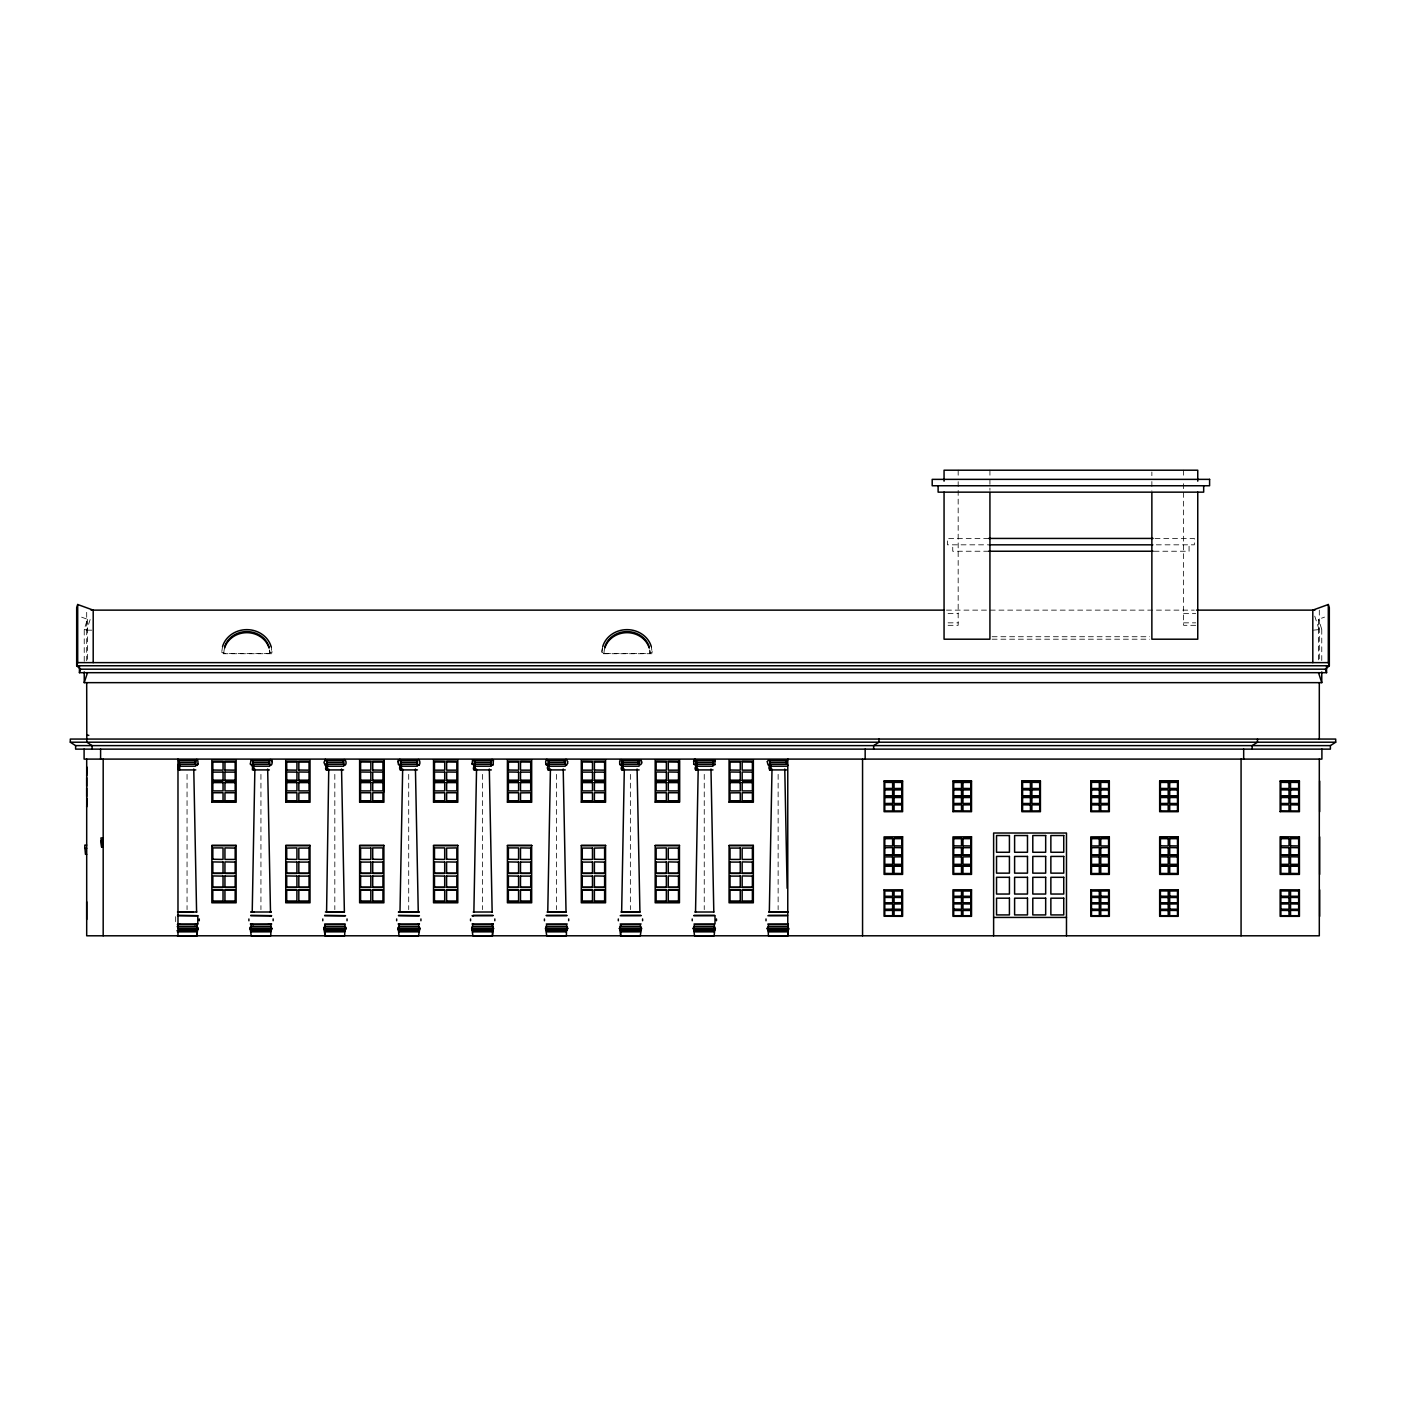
<?xml version="1.0" encoding="UTF-8"?>
<svg xmlns="http://www.w3.org/2000/svg" width="1406" height="1406" viewBox="0 0 1406 1406"><rect width="100%" height="100%" fill="white"/><g stroke="black" fill="none" stroke-linecap="round" stroke-linejoin="round"><path stroke-width="0.75" stroke-dasharray="5 3.75" d="M222.535 646.567L221.498 653.72L272.166 653.72L271.13 646.567A25.15 22.83 0 0 1 271.991 652.472L269.847 652.472A23.023 20.897 0 0 0 269.073 647.059M602.717 646.567L601.68 653.72L652.349 653.72L651.312 646.567A25.15 22.83 0 0 1 652.173 652.472L650.029 652.472A23.023 20.897 0 0 0 649.256 647.059M84.237 661.312L84.237 629.29L87.488 619.308L81.46 617.111M84.237 629.29L86.697 630.169L91.249 616.144M175.68 916.659L175.68 923.092M1318.512 659.871L1318.512 619.308L1324.54 617.111M1313.45 630.169L1321.763 629.29L1318.512 619.308M988.699 538.428L947.451 538.428L947.451 544.825L987.75 544.825M1155.029 538.428L1194.344 538.428L1194.344 544.825L1154.062 544.825M988.699 551.24L952.741 551.24L952.741 544.825M1154.062 551.24L1189.072 551.24L1189.072 544.825M946.449 610.134L1194.292 610.134M948.083 613.631L958.171 613.631M1183.624 613.631L1195.733 613.631M948.083 622.84L958.171 622.84M1183.624 622.84L1195.733 622.84M948.083 625.319L958.171 625.319L958.171 481.537M1195.733 625.319L1183.624 625.319L1183.624 481.485M86.697 630.169L92.55 630.169M992.126 636.725L1149.686 636.725M992.126 639.203L1149.686 639.203M221.673 652.472L223.818 652.472L223.818 653.544L269.847 653.544L269.847 652.472M602.243 648.5A25.15 22.83 0 0 0 601.856 652.472L604 652.472L604 653.544L650.029 653.544L650.029 652.472M1314.751 616.144L1319.303 630.169M1321.763 629.29L1321.763 661.312M1319.303 610.134L1319.303 662.63M1183.624 470.202L1183.624 475.685M1151.866 472.029L1151.866 475.685M1151.866 481.537L1151.866 490.307M989.929 470.202L989.929 475.685M989.929 479.358L989.929 490.307M958.171 470.202L958.171 475.685M778.133 774.372L778.133 909.629M704.248 774.372L704.248 909.629M630.363 774.372L630.363 909.629M556.477 774.372L556.477 909.629M482.592 774.372L482.592 909.629M408.707 774.372L408.707 909.629M334.821 774.372L334.821 909.629M260.936 774.372L260.936 909.629M187.051 774.372L187.051 909.629M87.488 619.308L87.488 659.871M86.697 612.331L86.697 660.785M604 653.544A23.023 20.897 0 0 1 604.791 648.148M649.677 649.923A23.023 20.897 0 0 1 650.029 653.544M223.818 653.544A23.023 20.897 0 0 1 224.591 648.148M269.495 649.923A23.023 20.897 0 0 1 269.847 653.544"/><path stroke-width="1.5" d="M102.902 841.192L102.902 847.15L101.636 847.15L100.951 837.923L102.919 837.923L102.919 841.192L100.951 841.192M252.219 912.16L254.873 769.047M328.758 769.047L326.579 912.16M399.989 912.16L402.661 769.047M473.875 912.16L476.546 769.047M550.431 769.047L547.76 912.16L566.038 912.143L563.208 769.029M624.317 769.047L621.645 912.16L639.923 912.143L637.094 769.029M695.531 912.16L698.202 769.047M771.999 769.047L769.328 912.16L787.132 912.143M199.265 920.737L199.265 918.944M248.897 918.979L248.897 920.772M273.151 920.737L273.151 918.944M322.782 918.979L322.782 920.772M347.036 920.737L347.036 918.944M396.668 918.979L396.668 920.772M420.921 920.737L420.921 918.944M470.553 918.979L470.553 920.772M494.807 920.737L494.807 918.944M544.438 918.979L544.438 920.772M568.692 920.737L568.692 918.944M618.324 918.979L618.324 920.772M642.595 920.737L642.577 918.944M692.227 918.979L692.227 920.772M716.48 920.737L716.48 918.944M766.006 918.979L766.006 920.772M195.153 764.003C199.002 769.943 198.861 754.917 195.153 760.874M250.391 764.02L250.989 759.75L253.203 760.892M269.636 765.145C272.992 767.043 272.992 757.834 269.636 759.732M398.003 761.648L398.425 764.671L399.989 765.479M419.041 765.145C420.939 763.739 419.498 757.289 417.072 760.224M474.859 760.892L472.592 759.75L472.065 764.02M493.26 764.636L493.26 760.224M567.567 763.247L567.567 761.613M619.677 761.648L619.677 763.265M638.535 760.874C636.672 767.94 644.423 764.671 640.697 759.715M641.505 763.247L641.294 760.874M693.72 764.02C693.738 750.452 700.768 770.119 693.65 764.02M714.916 764.636L714.916 760.224M177.402 935.798L196.945 935.763L197.578 929.559L197.262 930.631L177.015 930.667M196.91 935.763L197.051 930.631M270.866 930.631L270.76 931.844L271.463 929.559M344.839 930.631L344.646 935.781L325.12 935.798L323.837 928.435L325.19 924.691L344.698 924.656L345.999 928.399L345.542 929.559L324.294 929.577L324.136 928.435M419.164 929.559L418.918 930.631L398.689 930.667L397.722 928.435L398.759 926.677L418.847 926.642L419.884 928.399L418.531 935.781L399.005 935.798L398.373 929.577M418.724 930.631L418.601 931.844L399.005 931.862L398.882 930.667M492.61 930.631L492.416 935.781L493.119 929.559M545.792 928.435L545.95 929.577L567.286 929.559L567.655 928.399L566.372 924.656L546.776 924.691L545.493 928.435L546.793 935.798L566.372 935.763L566.495 930.631M620.028 929.577L620.679 935.798L640.257 935.763L641.54 928.399L640.503 926.642L620.503 926.677L619.378 928.435L620.345 930.667L640.661 930.631L640.82 929.559M768.256 930.667L768.397 935.798L787.905 935.763L788.028 930.631M197.93 928.399L197.771 929.559L197.174 926.642L177.174 926.677M419.427 929.559L419.586 928.399M641.083 929.559L641.241 928.399M345.771 928.399L345.032 930.631L324.786 930.667L324.558 929.577M567.444 928.399L566.706 930.631L546.459 930.667L546.213 929.577M342.765 761.63C344.101 755.848 348.178 763.528 344.751 765.462M397.951 761.648L398.425 760.242M400.323 765.163L401.132 761.648L399.937 759.433M416.879 760.874L416.879 764.003M493.576 760.874C490.413 755.145 489.112 768.572 493.313 764.636M546.934 759.433C544.421 760.523 545.897 767.676 548.498 764.671M564.421 761.63L565.634 759.416M564.65 760.874L565.634 765.462M567.62 763.247L566.425 765.462M619.607 761.648C620.96 755.848 625.055 763.686 621.593 765.479M693.562 761.648L693.984 760.242M271.147 930.631L270.989 926.642L251.059 926.677L250.022 928.435L250.409 929.577L271.727 929.559L270.813 924.656L251.305 924.691L249.952 928.435L272.114 928.399M492.821 930.631L492.662 926.642L472.715 926.677L471.678 928.435L472.065 929.577L493.383 929.559L492.487 924.656L492.487 926.642M714.476 930.631L714.318 926.642L694.388 926.677L693.351 928.435L693.72 929.577L715.056 929.559L714.143 924.656L694.546 924.691L693.263 928.435L715.443 928.399M345.349 929.559L344.646 931.844L325.19 931.862L324.997 930.667M567.005 929.559L566.425 930.631M693.492 928.435L694.564 935.798L714.143 935.763L714.775 929.559M179.054 762.456L178.544 764.284L195.786 764.249L195.821 760.611L178.474 760.628L179.054 762.456L195.293 762.439M252.939 762.456L252.43 764.284L269.671 764.249L269.706 760.611L252.359 760.628L252.939 762.456L269.179 762.439M326.825 762.456L326.315 764.284L343.556 764.249L343.591 760.611L326.245 760.628L326.825 762.456L343.064 762.439M400.71 762.456L400.2 764.284L417.441 764.249L417.477 760.611L400.13 760.628L400.71 762.456L416.949 762.439M474.613 762.456L474.086 764.284L491.327 764.249L491.362 760.611L474.015 760.628L474.613 762.456L490.835 762.439M548.498 762.456L547.971 764.284L565.212 764.249L565.247 760.611L547.901 760.628L548.498 762.456L564.72 762.439M621.856 760.628L621.856 764.284L639.115 764.249L639.132 760.611L621.803 760.628M713.018 764.249L713.018 760.611L695.689 760.628L695.742 764.284L713 764.249M770.031 762.456L769.504 764.284L786.78 764.249L786.78 760.611L769.504 760.628L770.031 762.456L786.253 762.439M93.2 662.63L93.2 610.134L77.699 604.51L76.68 607.638L76.68 665.759L80.581 669.186L1325.419 669.186L1329.32 665.759L1329.32 607.638L1328.301 604.51L1312.8 610.134L1312.8 662.63M77.699 604.51L77.699 662.63L76.68 665.759L1329.32 665.759L1328.301 662.63L1328.301 604.51M1326.561 666.18L1326.561 672.683L79.439 672.683L80.581 669.186M1321.763 671.98L1321.763 682.648L84.237 682.648L87.488 672.683M178 767.149L178.808 766.217L195.487 766.2M197.965 764.003L196.981 765.462M250.338 764.02L251.797 765.585L253.15 764.02M252.939 764.671L253.133 760.892M343.257 760.224L343.978 765.462M548.428 764.671L548.692 760.892L546.864 759.433M638.482 760.874L640.749 759.715M419.498 929.559L398.179 929.577L399.076 926.677M641.171 929.559L619.835 929.577L619.607 928.435L620.731 924.691L640.257 924.656L640.503 926.642M195.803 759.732L195.223 764.003M269.688 759.732L268.88 762.439L270.093 765.462M398.373 760.242L399.989 759.433M471.994 764.02L474.279 765.163L474.806 760.892M713.018 759.732L713.018 765.145M712.965 765.145L714.986 764.636M252.693 764.284L252.395 769.926L269.372 769.908M326.579 766.217C323.608 769.346 328.67 773.37 326.579 764.284M400.464 764.284L399.55 768.08L400.482 769.926M474.367 766.217C471.379 769.346 476.458 773.37 474.349 764.284M548.252 764.284L547.321 768.08L548.252 769.926M622.137 766.217C619.167 769.346 624.229 773.37 622.137 764.284M696.023 766.217C693.053 769.346 698.114 773.37 696.023 764.284M769.803 764.284L768.871 768.08L769.803 769.926M325.261 759.433L323.995 762.456L325.261 765.479M417.072 764.653L419.093 765.145M712.965 759.732L715.232 760.874M1330.392 745.619L1335.7 742.21L1335.7 739.064L70.3 739.064L70.3 742.21L75.608 745.619L1330.392 745.619L1330.392 749.134L75.608 749.134L75.608 745.619M253.572 766.217L253.572 769.926L253.572 764.284M401.343 766.217L401.343 769.926L401.343 764.284M475.228 766.217L475.228 769.926L475.228 764.284M622.999 766.217L622.999 769.926L622.999 764.284M770.664 766.217L770.664 769.926L770.664 764.284M177.912 765.585L179.476 763.265L178.65 759.75M325.208 759.433L327.246 761.648L325.63 765.585M621.663 765.479L620.028 764.671M788.01 765.462L785.972 762.439L788.01 759.416M196.858 924.673L196.928 926.642L196.858 924.673L177.349 924.691M253.467 924.691L250.373 924.023L271.674 923.988M197.174 926.642L198.141 928.399L178.14 928.417M325.12 924.691L325.12 926.677M399.005 924.691L418.601 924.656L418.847 926.642M251.112 930.667L251.235 931.862L270.831 931.844L270.796 935.763L251.235 935.798L250.163 928.435M196.858 931.844L177.42 931.862M325.12 931.862L325.173 935.798M620.731 924.691L620.661 926.677M492.487 935.763L472.891 935.798L471.836 928.435M492.416 931.844L472.961 931.862L472.768 930.667M566.302 931.844L546.846 931.862L546.67 930.667M620.679 931.862L640.257 931.844M620.679 935.798L620.626 930.667M622.383 762.456L638.605 762.439M696.269 762.456L712.508 762.439M252.395 766.217L269.671 766.2M326.28 766.217L343.556 766.2M400.165 766.217L417.441 766.2M474.05 766.217L491.327 766.2M547.936 766.217L565.212 766.2M621.839 766.217L639.115 766.2M695.724 766.217L713 766.2M769.504 766.217L786.78 766.2M178.509 769.926L195.786 769.908M326.28 769.926L343.556 769.908M400.165 769.926L417.441 769.908M474.05 769.926L491.344 769.908M547.953 769.926L565.23 769.908M621.839 769.926L639.115 769.908M695.724 769.926L713 769.908M769.504 769.926L786.78 769.908M177.49 912.019L193.272 912.002M196.77 912.002L178.474 912.16M253.871 912.019L250.725 912.019L271.305 912.002L270.022 912.002M492.328 912.002L473.189 912.019M327.018 912.16L344.382 912.143L341.553 769.029M177.49 915.341L197.789 915.71L197.789 923.988L177.929 924.006L179.634 924.006M250.743 915.728L271.674 915.71L250.778 915.341M324.663 915.341L345.56 915.71L324.61 915.728M398.548 915.341L419.445 915.71L398.496 915.728M177.929 915.728L197.789 915.71M270.233 915.71L271.305 915.71M546.284 915.341L566.864 915.306M492.961 915.71L472.029 915.728L473.435 915.728M546.284 915.728L566.864 915.71M694.054 915.341L714.582 915.306M787.606 915.306L768.66 915.341M620.169 915.728L641.118 915.71M693.685 915.728L715.004 915.71L715.004 923.988L694.037 924.023M767.834 915.728L787.36 915.71M268.528 923.988L271.305 923.988M324.628 924.023L345.208 923.988M419.463 923.988L398.144 924.023L399.55 924.006M473.47 924.006L472.029 924.023L493.348 923.988M491.889 923.988L492.979 923.988M418.039 923.988L419.111 923.988M546.284 924.023L567.233 923.988M620.169 924.023L641.118 923.988M767.852 924.023L788.432 923.988M492.487 924.656L472.961 924.691L471.608 928.435L493.77 928.399M788.151 926.642L768.133 926.677L767.096 928.435L788.959 928.399M397.793 928.435L419.884 928.399L418.76 926.642M619.466 928.435L641.54 928.399L640.433 926.642M178.65 929.577L197.842 929.559M788.801 929.559L767.483 929.577L767.325 928.435M271.217 930.631L250.901 930.667L250.602 929.577M492.891 930.631L472.574 930.667L472.258 929.577M714.547 930.631L694.23 930.667L694.002 929.577M788.309 930.631L767.992 930.667L767.746 929.577M714.143 931.844L694.634 931.862L694.441 930.667M768.379 931.862L787.905 931.844M988.699 538.428L1153.113 538.428M988.963 544.825L1152.832 544.825M988.699 551.24L1153.113 551.24M91.074 610.134L944.252 610.134M1196.488 610.134L1314.926 610.134M77.699 662.63L1328.301 662.63M86.697 735.32L88.824 735.32M70.3 742.21L1335.7 742.21M212.833 770.154L212.833 761.613L223.044 761.613L223.062 770.154L212.833 770.031M224.96 770.154L224.96 761.613L235.171 761.613L235.171 770.154L224.96 770.031M286.719 770.154L286.719 761.613L296.947 761.613L296.947 770.154L286.719 770.031M298.845 770.154L298.845 761.613L309.056 761.613L309.056 770.154L298.845 770.031M360.604 761.613L370.833 761.613L370.833 770.154L360.604 770.154L360.604 761.613L370.833 761.736M372.748 770.154L372.731 761.613L382.942 761.613L382.942 770.154L372.731 770.031M434.489 761.613L444.718 761.613L444.718 770.154L434.489 770.154L434.489 761.613L444.718 761.736M446.633 761.613L456.827 761.613L456.827 770.154L446.633 770.154L446.633 761.613L456.827 761.736M508.374 770.154L508.374 761.613L518.603 761.613L518.603 770.154L508.374 770.031M520.519 761.613L530.712 761.613L530.712 770.154L520.519 770.154L520.519 761.613L530.73 761.736M582.26 761.613L592.488 761.613L592.488 770.154L582.26 770.154L582.26 761.613L592.488 761.736M594.404 770.154L594.404 761.613L604.615 761.613L604.615 770.154L594.404 770.031M656.145 761.613L666.374 761.613L666.374 770.154L656.145 770.154L656.145 761.613L666.374 761.736M668.289 761.613L678.5 761.613L678.5 770.154L668.289 770.154L668.289 761.613L678.5 761.736M730.03 770.154L730.03 761.613L740.259 761.613L740.259 770.154L730.03 770.031M742.175 761.613L752.386 761.613L752.386 770.154L742.175 770.154L742.175 761.613L752.386 761.736M212.833 761.736L223.062 761.736M224.96 761.736L235.171 761.736M286.719 761.736L296.947 761.736M298.845 761.736L309.056 761.736M372.731 761.736L382.942 761.736M508.374 761.736L518.603 761.736M594.404 761.736L604.615 761.736M730.03 761.736L740.259 761.736M212.833 772.122L223.062 772.122M224.96 772.122L235.171 772.122M296.947 772.122L286.719 771.999L286.719 780.523L296.947 780.523L296.947 771.999M309.056 772.122L298.845 771.999L298.845 780.523L309.056 780.523L309.056 771.999M370.833 772.122L360.604 771.999L360.604 780.523L370.833 780.523L370.833 771.999M382.942 772.122L372.731 771.999L372.731 780.523L382.942 780.523L382.942 771.999M444.718 772.122L434.489 771.999L434.489 780.523L444.718 780.523L444.718 771.999M456.827 772.122L446.633 771.999L446.633 780.523L456.827 780.523L456.827 771.999M518.603 772.122L508.374 771.999L508.374 780.523L518.603 780.523L518.603 771.999M520.519 772.122L530.73 772.122M582.26 772.122L592.488 772.122M594.404 772.122L604.615 772.122M666.374 772.122L656.145 771.999L656.145 780.523L666.374 780.523L666.374 771.999M678.5 772.122L668.289 771.999L668.289 780.523L678.5 780.523L678.5 771.999M740.259 772.122L730.03 771.999L730.03 780.523L740.259 780.523L740.259 771.999M752.386 772.122L742.175 771.999L742.175 780.523L752.386 780.523L752.386 771.999M86.697 775.76L87.067 767.237M86.697 777.729L86.697 786.147M212.833 780.4L223.044 780.4M224.96 780.4L235.171 780.4M286.719 780.4L296.947 780.4M298.845 780.4L309.056 780.4M360.604 780.4L370.833 780.4M372.731 780.4L382.942 780.4M434.489 780.4L444.718 780.4M446.633 780.4L456.827 780.4M508.374 780.4L518.603 780.4M520.519 780.4L530.712 780.4M582.26 780.4L592.488 780.4M594.404 780.4L604.615 780.4M656.145 780.4L666.374 780.4M668.289 780.4L678.5 780.4M730.03 780.4L740.259 780.4M742.175 780.4L752.386 780.4M884.075 781.015L902.617 781.015L902.617 811.701L884.075 811.701L884.075 781.015L902.599 781.103M952.969 811.701L952.969 781.015L971.528 781.015L971.528 811.701L952.969 811.614M1021.863 781.015L1040.422 781.015L1040.422 811.701L1021.863 811.701L1021.863 781.015L1040.405 781.103M1090.775 781.015L1109.316 781.015L1109.334 811.701L1090.775 811.701L1090.775 781.015L1109.316 781.103M1159.669 781.015L1178.228 781.015L1178.228 811.701L1159.669 811.701L1159.669 781.015L1178.21 781.103M1280.145 811.701L1280.128 781.015L1299.408 781.015L1299.425 811.701L1280.128 811.614M952.969 781.103L971.511 781.103M1280.145 781.103L1299.408 781.103M892.617 782.439L884.796 782.351L884.796 788.502L892.617 788.415L892.617 782.351M901.879 782.439L894.075 782.351L894.075 788.502L901.879 788.415L901.879 782.351M953.707 782.439L961.511 782.439M962.969 782.439L970.773 782.439M1039.684 782.439L1031.881 782.351L1031.881 788.502L1039.684 788.502L1039.684 782.351M1108.578 782.439L1100.775 782.351L1100.775 788.502L1108.578 788.502L1108.578 782.351M1160.407 782.439L1168.21 782.439M1169.687 782.439L1177.49 782.351L1177.49 788.502L1169.687 788.415L1169.687 782.351M1289.021 782.439L1280.901 782.351L1280.901 788.502L1289.021 788.502L1289.021 782.351M1298.652 782.439L1290.55 782.351L1290.55 788.502L1298.652 788.502L1298.652 782.351M212.833 782.492L223.062 782.492M224.96 782.492L235.171 782.492M286.719 782.492L296.947 782.492M298.845 782.492L309.056 782.492M360.604 782.492L370.833 782.492M372.731 782.492L382.942 782.492M434.489 782.492L444.718 782.492M446.633 782.492L456.827 782.492M508.374 782.492L518.603 782.492M520.519 782.492L530.73 782.492M582.26 782.492L592.488 782.492M594.404 782.492L604.615 782.492M656.145 782.492L666.374 782.492M668.289 782.492L678.5 782.492M730.03 782.492L740.259 782.492M742.175 782.492L752.386 782.492M86.697 788.116L86.697 796.517M884.796 789.926L892.617 789.838L892.617 796.007L884.796 796.007L884.796 789.838M894.075 789.926L901.879 789.838L901.879 796.007L894.075 796.007L894.075 789.838M953.707 789.926L961.511 789.926M962.969 789.926L970.773 789.838L970.773 796.007L962.969 796.007L962.969 789.838M1030.422 789.926L1022.601 789.838L1022.601 796.007L1030.422 796.007L1030.422 789.838M1031.881 789.926L1039.684 789.838L1039.684 796.007L1031.881 796.007L1031.881 789.838M1091.495 789.926L1099.316 789.926M1100.775 789.926L1108.578 789.926M1160.407 789.926L1168.21 789.838L1168.21 796.007L1160.407 796.007L1160.407 789.838M1169.687 789.926L1177.49 789.926M1289.021 789.926L1280.901 789.838L1280.901 796.007L1289.021 796.007L1289.021 789.838M1290.55 789.926L1298.652 789.926M884.796 795.919L892.617 795.919M894.075 795.919L901.879 795.919M953.707 789.838L953.707 796.007L961.511 795.919L961.511 789.838M962.969 795.919L970.773 795.919M1022.601 795.919L1030.422 795.919M1031.881 795.919L1039.684 795.919M1091.495 789.838L1091.495 796.007L1099.316 795.919L1099.316 789.838M1100.775 789.838L1100.775 796.007L1108.578 795.919L1108.578 789.838M1160.407 795.919L1168.21 795.919M1169.687 789.838L1169.687 796.007L1177.49 795.919L1177.49 789.838M1280.901 795.919L1289.021 795.919M1290.55 789.838L1290.55 796.007L1298.652 795.919L1298.652 789.838M953.707 796.007L961.511 796.007M1091.495 796.007L1099.316 796.007M1100.775 796.007L1108.578 796.007M1169.687 796.007L1177.49 796.007M1290.55 796.007L1298.652 796.007M884.796 797.43L892.617 797.43M894.075 797.43L901.879 797.43M953.707 797.43L961.511 797.43M962.969 797.43L970.773 797.43M1022.601 797.43L1030.422 797.43M1031.881 797.43L1039.684 797.43M1091.495 797.43L1099.316 797.43M1100.775 797.43L1108.578 797.43M1160.407 797.43L1168.21 797.43M1169.687 797.43L1177.49 797.43M1280.901 797.43L1289.021 797.43M1290.55 797.43L1298.652 797.43M212.833 801.156L223.044 801.156L223.044 792.756L212.833 792.756L212.833 801.279L223.062 801.279M224.96 801.156L235.189 801.156L235.189 792.756L224.96 792.756L224.96 801.279L235.189 801.279M286.719 801.156L296.947 801.156L296.947 792.756L286.719 792.756L286.719 801.279L296.947 801.279M298.845 801.156L309.074 801.156L309.074 792.756L298.845 792.879L298.845 801.279L309.074 801.279M360.604 801.156L370.833 801.156L370.833 792.756L360.604 792.756L360.604 801.279L370.833 801.279M372.731 801.156L382.959 801.156L382.959 792.756L372.731 792.756L372.748 801.279L382.959 801.279M434.489 801.156L444.718 801.156L444.718 792.756L434.489 792.879L434.489 801.279L444.718 801.279M446.633 801.156L456.845 801.156L456.845 792.756L446.633 792.756L446.633 801.279L456.862 801.279M508.374 801.156L518.603 801.156L518.603 792.756L508.374 792.756L508.374 801.279L518.603 801.279M520.519 801.156L530.747 801.156L530.747 792.756L520.519 792.879L520.519 801.279L530.747 801.279M582.26 801.156L592.488 801.156L592.488 792.756L582.26 792.756L582.26 801.279L592.488 801.279M594.404 801.156L604.633 801.156L604.633 792.756L594.404 792.756L594.404 801.279L604.633 801.279M656.145 801.156L666.374 801.156L666.374 792.756L656.145 792.756L656.145 801.279L666.374 801.279M668.289 801.156L678.518 801.156L678.518 792.756L668.289 792.756L668.289 801.279L678.518 801.279M730.03 801.156L740.259 801.156L740.259 792.756L730.03 792.879L730.03 801.279L740.259 801.279M742.175 801.156L752.403 801.156L752.403 792.756L742.175 792.756L742.175 801.279L752.403 801.279M211.849 802.141L236.155 802.264L236.138 759.767L211.849 759.767L211.867 802.264M285.734 802.141L310.041 802.264L310.023 759.767L285.734 759.767L285.752 802.264M359.62 802.141L383.926 802.264L383.908 759.767L359.62 759.767L359.637 802.264M433.523 802.141L457.811 802.264L457.794 759.767L433.523 759.767L433.54 802.264M507.408 802.141L531.696 802.264L531.679 759.767L507.408 759.767L507.425 802.264M581.293 802.141L605.582 802.264L605.564 759.767L581.293 759.767L581.311 802.264M655.178 802.141L679.467 802.264L679.45 760.611M729.064 802.141L753.352 802.264L753.352 759.767L729.064 759.767L729.081 802.264M86.697 806.903L87.067 798.362M953.707 810.91L961.511 810.998L961.511 804.83L953.707 804.917L953.707 810.998M1039.702 810.91L1031.881 810.998L1031.881 804.83L1039.702 804.917L1039.702 810.998M1100.775 810.91L1108.596 810.998L1108.596 804.83L1100.775 804.917L1100.775 810.998M1160.407 810.91L1168.21 810.998L1168.21 804.83L1160.407 804.83L1160.407 810.998M1177.49 810.91L1169.687 810.998L1169.687 804.83L1177.49 804.917L1177.49 810.998M1280.901 810.91L1289.021 810.998L1289.021 804.83L1280.901 804.83L1280.901 810.998M884.796 838.521L892.617 838.521M894.075 838.521L901.879 838.521M953.707 838.521L961.511 838.521M962.969 838.521L970.773 838.521M1091.495 838.521L1099.316 838.521M1100.775 838.521L1108.578 838.521M1160.407 838.521L1168.21 838.521M1169.687 838.521L1177.49 838.521M1280.901 838.521L1289.021 838.521M1290.55 838.521L1298.652 838.521M86.697 845.094L84.817 845.094L84.817 848.363L86.697 848.363M211.867 845.586L236.138 845.586M285.752 845.586L310.023 845.586M359.637 845.586L383.908 845.586M433.54 845.586L457.794 845.586M507.425 845.586L531.679 845.586M581.311 845.586L605.564 845.586M655.196 845.586L679.45 845.586M729.081 845.586L753.335 845.586M884.796 845.85L892.617 845.955L892.617 838.398L884.796 838.398L884.796 845.955M894.075 845.85L901.879 845.955L901.879 838.398L894.075 838.398L894.075 845.955M953.707 845.85L961.511 845.955L961.511 838.398L953.707 838.398L953.707 845.955M962.969 845.85L970.773 845.955L970.773 838.398L962.969 838.398L962.969 845.955M1160.407 845.85L1168.21 845.955L1168.21 838.398L1160.407 838.398L1160.407 845.955M1169.687 845.85L1177.49 845.955L1177.49 838.398L1169.687 838.398L1169.687 845.955M1280.901 845.85L1289.021 845.955L1289.021 838.398L1280.901 838.398L1280.901 845.955M1290.55 845.85L1298.652 845.955L1298.652 838.398L1290.55 838.398L1290.55 845.955M884.796 847.695L892.617 847.59L892.617 855.147L884.796 855.147L884.796 847.59M901.879 847.695L894.075 847.59L894.075 855.147L901.879 855.147L901.879 847.59M953.707 847.695L961.511 847.695M962.969 847.695L970.773 847.695M1091.495 847.695L1099.316 847.59L1099.316 855.147L1091.495 855.147L1091.495 847.59M1100.775 847.695L1108.578 847.59L1108.578 855.147L1100.775 855.147L1100.775 847.59M1160.407 847.695L1168.21 847.695M1177.49 847.695L1169.687 847.59L1169.687 855.147L1177.49 855.147L1177.49 847.59M1289.021 847.695L1280.901 847.59L1280.901 855.147L1289.021 855.147L1289.021 847.59M1298.652 847.695L1290.55 847.59L1290.55 855.147L1298.652 855.147L1298.652 847.59M86.697 854.321L85.467 854.321L84.958 848.363M884.796 855.024L892.617 855.024M894.075 855.024L901.879 855.024M953.707 855.024L961.511 855.024M962.969 855.024L970.773 855.024M1091.495 855.024L1099.316 855.024M1100.775 855.024L1108.578 855.024M1160.407 855.024L1168.21 855.024M1169.687 855.024L1177.49 855.024M1280.901 855.024L1289.021 855.024M1290.55 855.024L1298.652 855.024M212.833 859.259L223.027 859.435L223.027 847.906L212.833 847.906L212.833 859.435M286.719 859.259L296.93 859.435L296.912 847.906L286.719 848.082L286.719 859.435M372.713 859.259L382.942 859.435L382.942 847.906L372.713 847.906L372.713 859.435M434.489 859.259L444.7 859.435L444.7 847.906L434.489 847.906L434.489 859.435M446.598 859.259L456.827 859.435L456.827 847.906L446.598 848.082L446.616 859.435M508.374 859.259L518.586 859.435L518.586 847.906L508.374 847.906L508.374 859.435M594.386 859.259L604.615 859.435L604.615 847.906L594.386 848.082L594.386 859.435M656.145 859.259L666.356 859.435L666.356 847.906L656.145 848.082L656.145 859.435M223.027 862.089L212.833 861.913L212.833 873.442L223.027 873.442L223.027 861.913M235.171 862.089L224.942 861.913L224.942 873.442L235.171 873.442L235.171 861.913M296.93 862.089L286.719 861.913L286.719 873.442L296.93 873.442L296.912 861.913M298.828 862.089L309.056 862.089M360.604 862.089L370.815 862.089M372.713 862.089L382.942 862.089M444.7 862.089L434.489 861.913L434.489 873.442L444.7 873.442L444.7 861.913M456.827 862.089L446.598 861.913L446.598 873.442L456.827 873.442L456.827 861.913M518.586 862.089L508.374 861.913L508.374 873.442L518.586 873.442L518.586 861.913M520.501 862.089L530.73 862.089M582.26 862.089L592.471 862.089M604.615 862.089L594.386 861.913L594.386 873.442L604.615 873.442L604.615 861.913M656.145 862.089L666.356 862.089M678.5 862.089L668.272 861.913L668.272 873.442L678.5 873.442L678.5 861.913M730.03 862.089L740.241 862.089M752.386 862.089L742.157 861.913L742.157 873.442L752.386 873.442L752.386 861.913M884.796 865.955L892.617 865.955L892.617 873.513L884.796 873.407L884.796 865.955L892.617 866.061M894.075 865.955L901.896 865.955L901.896 873.513L894.075 873.407L894.075 865.955L901.896 866.061M953.707 865.955L961.511 865.955L961.511 873.513L953.707 873.513L953.707 865.955L961.511 866.061M962.969 865.955L970.79 865.955L970.79 873.513L962.969 873.513L962.969 865.955L970.79 866.061M1091.495 865.955L1099.316 865.955L1099.316 873.513L1091.495 873.513L1091.495 865.955L1099.316 866.061M1100.775 865.955L1108.596 865.955L1108.596 873.513L1100.775 873.407L1100.775 865.955L1108.596 866.061M1160.407 865.955L1168.21 865.955L1168.21 873.513L1160.407 873.407L1160.407 865.955L1168.21 866.061M1169.687 865.955L1177.49 865.955L1177.49 873.513L1169.687 873.407L1169.687 865.955L1177.49 866.061M1280.901 865.955L1289.021 865.955L1289.021 873.513L1280.901 873.407L1280.901 865.955L1289.021 866.061M1290.55 865.955L1298.669 865.955L1298.669 873.513L1290.55 873.407L1290.55 865.955L1298.669 866.061M212.833 873.267L223.027 873.267M224.942 873.267L235.171 873.267M286.719 873.267L296.912 873.267M298.828 873.267L309.056 873.267M360.604 873.267L370.815 873.267M372.713 873.267L382.942 873.267M434.489 873.267L444.7 873.267M446.598 873.267L456.827 873.267M508.374 873.267L518.586 873.267M520.501 873.267L530.712 873.267M582.26 873.267L592.471 873.267M594.386 873.267L604.615 873.267M656.145 873.267L666.356 873.267M668.272 873.267L678.5 873.267M730.03 873.267L740.241 873.267M742.157 873.267L752.386 873.267M223.027 876.096L212.833 875.938L212.833 887.45L223.027 887.45L223.027 875.938M224.942 876.096L235.171 876.096M296.93 876.096L286.719 875.938L286.719 887.45L296.93 887.45L296.912 875.938M298.828 876.096L309.056 876.096M360.604 876.096L370.815 876.096M372.713 876.096L382.942 876.096M444.7 876.096L434.489 875.938L434.489 887.45L444.7 887.45L444.7 875.938M446.598 876.096L456.827 876.096M518.586 876.096L508.374 875.938L508.374 887.45L518.586 887.45L518.586 875.938M520.501 876.096L530.73 876.096M582.26 876.096L592.471 876.096M604.615 876.096L594.386 875.938L594.386 887.45L604.615 887.45L604.615 875.938M656.145 876.096L666.356 876.096M678.5 876.096L668.272 875.938L668.272 887.45L678.5 887.45L678.5 875.938M730.03 876.096L740.241 876.096M752.386 876.096L742.157 875.938L742.157 887.45L752.386 887.45L752.386 875.938M212.833 887.274L223.027 887.274M224.942 887.274L235.171 887.274M286.719 887.274L296.912 887.274M298.828 887.274L309.056 887.274M360.604 887.274L370.815 887.274M372.713 887.274L382.942 887.274M434.489 887.274L444.7 887.274M446.598 887.274L456.827 887.274M508.374 887.274L518.586 887.274M520.501 887.274L530.712 887.274M582.26 887.274L592.471 887.274M594.386 887.274L604.615 887.274M656.145 887.274L666.356 887.274M668.272 887.274L678.5 887.274M730.03 887.274L740.241 887.274M742.157 887.274L752.386 887.274M884.075 889.875L902.617 889.787L902.617 916.325L884.075 916.255L884.075 889.787M1090.775 889.875L1109.316 889.787L1109.334 916.325L1090.775 916.325L1090.775 889.787M1299.408 889.875L1280.128 889.787L1280.145 916.325L1299.425 916.325L1299.408 889.787M212.798 890.103L223.027 890.103M224.942 890.103L235.171 890.103M286.701 890.103L296.93 890.103M298.828 890.103L309.056 890.103M360.586 890.103L370.815 890.103M372.713 890.103L382.942 890.103M434.472 890.103L444.7 890.103M446.598 890.103L456.827 890.103M508.357 890.103L518.586 890.103M520.501 890.103L530.73 890.103M582.242 890.103L592.471 890.103M594.386 890.103L604.615 890.103M656.127 890.103L666.356 890.103M668.272 890.103L678.5 890.103M730.013 890.103L740.241 890.103M742.157 890.103L752.386 890.103M901.879 896.202L894.075 896.272L894.075 890.947L901.879 890.947L901.879 896.272M961.511 896.202L953.707 896.272L953.707 890.947L961.511 890.947L961.511 896.272M1100.775 896.202L1108.578 896.272L1108.578 890.947L1100.775 891.017L1100.775 896.272M1160.407 896.202L1168.21 896.272L1168.21 890.947L1160.407 890.947L1160.407 896.272M1169.687 896.202L1177.49 896.272L1177.49 890.947L1169.687 891.017L1169.687 896.272M1280.901 896.202L1289.021 896.272L1289.021 890.947L1280.901 890.947L1280.901 896.272M212.798 901.299L223.027 901.299L223.027 889.945L212.798 889.945L212.798 901.457L223.027 901.457M224.942 901.299L235.171 901.299L235.171 889.945L224.942 889.945L224.942 901.457L235.171 901.457M286.701 901.299L296.912 901.299L296.912 889.945L286.701 889.945L286.701 901.457L296.93 901.457M298.828 901.299L309.056 901.299L309.056 889.945L298.828 889.945L298.828 901.457L309.056 901.457M360.586 901.299L370.815 901.299L370.815 889.945L360.586 889.945L360.586 901.457L370.815 901.457M372.713 901.299L382.942 901.299L382.942 889.945L372.713 889.945L372.713 901.457L382.942 901.457M434.472 901.299L444.7 901.299L444.7 889.945L434.472 889.945L434.472 901.457L444.7 901.457M446.598 901.299L456.827 901.299L456.827 889.945L446.598 889.945L446.598 901.457L456.827 901.457M508.357 901.299L518.586 901.299L518.586 889.945L508.357 889.945L508.357 901.457L518.586 901.457M520.501 901.299L530.712 901.299L530.712 889.945L520.501 889.945L520.501 901.457L530.73 901.457M582.242 901.299L592.471 901.299L592.471 889.945L582.242 889.945L582.242 901.457L592.471 901.457M594.386 901.299L604.615 901.299L604.615 889.945L594.386 889.945L594.386 901.457L604.615 901.457M656.127 901.299L666.356 901.299L666.356 889.945L656.127 889.945L656.127 901.457L666.356 901.457M668.272 901.299L678.5 901.299L678.5 889.945L668.272 889.945L668.272 901.457L678.5 901.457M730.013 901.299L740.241 901.299L740.241 889.945L730.013 889.945L730.013 901.457L740.241 901.457M742.157 901.299L752.386 901.299L752.386 889.945L742.157 889.945L742.157 901.457L752.386 901.457M86.697 901.791L86.697 919.506M892.617 909.155L884.796 909.243L884.796 903.9L892.617 903.9L892.617 909.243M953.707 909.155L961.511 909.243L961.511 903.9L953.707 903.9L953.707 909.243M970.773 909.155L962.969 909.243L962.969 903.9L970.773 903.988L970.773 909.243M1091.495 909.155L1099.316 909.243L1099.316 903.9L1091.495 903.9L1091.495 909.243M1169.687 909.155L1177.49 909.243L1177.49 903.9L1169.687 903.988L1169.687 909.243M1280.901 909.155L1289.021 909.243L1289.021 903.9L1280.901 903.988L1280.901 909.243M325.419 912.019L344.382 912.002M547.075 912.019L566.056 912.002M620.977 912.019L639.941 912.002M694.863 912.019L713.826 912.002M768.66 912.019L788.362 912.002M473.189 915.341L492.979 915.306M620.977 915.341L640.749 915.306M993.62 917.433L1066.486 917.433M197.789 923.988L194.643 924.673M178.808 769.926L178 768.994M696.901 769.926L696.884 764.284M549.113 769.926L549.113 764.284M327.457 769.926L327.457 764.284M179.687 769.926L179.687 764.284M566.407 759.416L567.62 761.613M546.547 765.163L545.95 764.02M491.362 765.145L490.764 764.003M417.477 765.145L416.826 764.003M326.438 759.75L327.194 761.648M271.253 759.715L272.008 761.613M620.099 764.671L619.607 763.265M1325.419 669.186L1326.561 672.683M1318.512 672.683L1321.763 682.648M101.179 841.192L101.671 847.15M784.776 769.029L787.132 888.293M710.979 769.029L713.809 912.143M489.323 769.029L492.153 912.143M415.438 769.029L418.267 912.143M267.667 769.029L270.497 912.143M193.764 769.029L196.594 912.143M787.905 926.642L787.905 924.656L768.379 924.691L768.379 926.677M399.076 924.691L399.005 926.677M178.808 764.284L178.808 766.217M1321.904 749.134L1321.904 759.099L84.096 759.099L84.096 749.134M1319.689 781.103L1319.689 811.701M1319.689 836.886L1319.689 874.391M1319.689 889.875L1319.689 916.325M1319.303 682.648L1319.303 739.064M1319.303 759.099L1319.303 935.798L86.697 935.798L86.697 759.099M1257.474 739.064L1257.474 742.21L1252.166 745.619L1252.166 749.134M1243.677 749.134L1243.677 759.099M1241.076 759.099L1241.076 935.798M1203.677 485.755L1203.677 492.153L938.118 492.153L938.118 485.755M1197.754 481.168L1197.754 470.202L944.059 470.202L944.059 481.168M1197.754 492.118L1197.754 639.203L1151.866 639.203L1151.866 492.487M1168.21 782.351L1168.21 788.502L1160.407 788.415L1160.407 782.351M1168.21 847.59L1168.21 855.147L1160.407 855.147L1160.407 847.59M1066.486 935.798L1066.486 833.02L993.62 833.02L993.62 935.798M989.929 492.487L989.929 639.203L944.059 639.203L944.059 492.118M970.773 782.351L970.773 788.502L962.969 788.415L962.969 782.351M970.773 847.59L970.773 855.147L962.969 855.147L962.969 847.59M961.511 782.351L961.511 788.502L953.707 788.502L953.707 782.351M961.511 847.59L961.511 855.147L953.707 855.147L953.707 847.59M878.961 739.064L878.961 742.21L873.653 745.619L873.653 749.134M865.165 749.134L865.165 759.099M862.563 759.099L862.563 935.798M787.764 759.099L787.764 935.798M740.241 861.913L740.241 873.442L730.03 873.442L730.03 861.913M740.241 875.938L740.241 887.45L730.03 887.45L730.03 875.938M679.467 802.141L679.467 759.767L655.178 759.767L655.196 802.264M666.356 861.913L666.356 873.442L656.145 873.442L656.145 861.913M666.356 875.938L666.356 887.45L656.145 887.45L656.145 875.938M604.615 771.999L604.615 780.523L594.404 780.523L594.404 771.999M592.488 771.999L592.488 780.523L582.26 780.523L582.26 771.999M592.471 861.913L592.471 873.442L582.26 873.442L582.26 861.913M592.471 875.938L592.471 887.45L582.26 887.45L582.26 875.938M530.712 771.999L530.73 780.523L520.519 780.523L520.519 771.999M530.712 861.913L530.712 873.442L520.501 873.442L520.501 861.913M530.712 875.938L530.73 887.45L520.501 887.45L520.501 875.938M456.827 875.938L456.827 887.45L446.598 887.45L446.598 875.938M383.908 759.89L383.908 791.894M382.942 861.913L382.942 873.442L372.713 873.442L372.713 861.913M382.942 875.938L382.942 887.45L372.713 887.45L372.713 875.938M370.815 861.913L370.815 873.442L360.604 873.442L360.604 861.913M370.815 875.938L370.815 887.45L360.604 887.45L360.604 875.938M309.056 861.913L309.056 873.442L298.828 873.442L298.828 861.913M309.056 875.938L309.056 887.45L298.828 887.45L298.828 875.938M235.171 771.999L235.171 780.523L224.96 780.523L224.96 771.999M235.171 875.938L235.171 887.45L224.942 887.45L224.942 875.938M223.044 771.999L223.062 780.523L212.833 780.523L212.833 771.999M177.982 759.099L177.982 935.798M103.183 759.099L103.183 935.798M101.777 840.261L101.777 845.428M100.599 749.134L100.599 759.099M92.093 749.134L92.093 745.619L86.803 742.21L86.697 682.648M84.237 671.98L84.237 682.648M79.439 666.18L79.439 672.683M602.717 646.567A25.15 22.83 0 0 1 627.023 629.642A25.15 22.83 0 0 1 651.312 646.567M604.791 647.059A23.023 20.897 0 0 1 627.023 631.575A23.023 20.897 0 0 1 649.256 647.059M604.791 648.148A23.023 20.897 0 0 1 627.023 632.665A23.023 20.897 0 0 1 649.256 648.148M222.535 646.567A25.15 22.83 0 0 1 246.823 629.642A25.15 22.83 0 0 1 271.13 646.567M224.591 647.059A23.023 20.897 0 0 1 246.823 631.575A23.023 20.897 0 0 1 269.073 647.059M224.591 648.148A23.023 20.897 0 0 1 246.823 632.665A23.023 20.897 0 0 1 269.073 648.148M103.042 840.261L102.093 845.428L102.093 840.261L103.042 840.261M767.307 761.648C768.959 772.949 772.351 753.985 767.307 761.648M324.944 926.677L323.907 928.435L345.999 928.399L344.874 926.642L324.944 926.677M546.618 926.677L545.581 928.435L567.655 928.399L566.548 926.642L546.618 926.677M419.093 912.002L398.496 912.019L419.093 912.002M1209.599 479.358L932.196 479.358L932.196 485.755L1209.599 485.755L1209.599 479.358M223.044 782.369L212.833 782.369L212.833 790.91L223.062 790.91L223.044 782.369M235.171 782.369L224.96 782.369L224.96 790.91L235.171 790.91L235.171 782.369M296.947 782.369L286.719 782.369L286.719 790.91L296.947 790.91L296.947 782.369M309.056 782.369L298.845 782.369L298.845 790.91L309.056 790.91L309.056 782.369M370.833 782.369L360.604 782.369L360.604 790.91L370.833 790.91L370.833 782.369M382.942 782.369L372.731 782.369L372.731 790.91L382.942 790.91L382.942 782.369M444.718 782.369L434.489 782.369L434.489 790.91L444.718 790.91L444.718 782.369M456.827 782.369L446.633 782.369L446.633 790.91L456.827 790.91L456.827 782.369M518.603 782.369L508.374 782.369L508.374 790.91L518.603 790.91L518.603 782.369M530.712 782.369L520.519 782.369L520.519 790.91L530.73 790.91L530.712 782.369M592.488 782.369L582.26 782.369L582.26 790.91L592.488 790.91L592.488 782.369M604.615 782.369L594.404 782.369L594.404 790.91L604.615 790.91L604.615 782.369M666.374 782.369L656.145 782.369L656.145 790.91L666.374 790.91L666.374 782.369M678.5 782.369L668.289 782.369L668.289 790.91L678.5 790.91L678.5 782.369M740.259 782.369L730.03 782.369L730.03 790.91L740.259 790.91L740.259 782.369M752.386 782.369L742.175 782.369L742.175 790.91L752.386 790.91L752.386 782.369M1030.422 782.351L1022.601 782.351L1022.601 788.502L1030.422 788.502L1030.422 782.351M1099.316 782.351L1091.495 782.351L1091.495 788.502L1099.316 788.502L1099.316 782.351M892.617 797.343L884.796 797.343L884.796 803.494L892.617 803.406L892.617 797.343M901.879 797.343L894.075 797.343L894.075 803.494L901.879 803.494L901.879 797.343M961.511 797.343L953.707 797.343L953.707 803.494L961.511 803.406L961.511 797.343M970.773 797.343L962.969 797.343L962.969 803.494L970.773 803.406L970.773 797.343M1030.422 797.343L1022.601 797.343L1022.601 803.494L1030.422 803.494L1030.422 797.343M1039.684 797.343L1031.881 797.343L1031.881 803.494L1039.684 803.494L1039.684 797.343M1099.316 797.343L1091.495 797.343L1091.495 803.494L1099.316 803.494L1099.316 797.343M1108.578 797.343L1100.775 797.343L1100.775 803.494L1108.578 803.406L1108.578 797.343M1168.21 797.343L1160.407 797.343L1160.407 803.494L1168.21 803.406L1168.21 797.343M1177.49 797.343L1169.687 797.343L1169.687 803.494L1177.49 803.494L1177.49 797.343M1289.021 797.343L1280.901 797.343L1280.901 803.494L1289.021 803.494L1289.021 797.343M1298.652 797.343L1290.55 797.343L1290.55 803.494L1298.652 803.494L1298.652 797.343M892.617 804.83L884.796 804.917L884.796 810.998L892.617 810.998L892.617 804.83M901.896 804.917L894.075 804.917L894.075 810.998L901.896 810.998L901.896 804.83M970.79 804.83L962.969 804.917L962.969 810.998L970.79 810.998L970.79 804.83M1030.422 804.917L1022.601 804.83L1022.601 810.998L1030.422 810.998L1030.422 804.83M1099.316 804.917L1091.495 804.917L1091.495 810.998L1099.316 810.998L1099.316 804.83M1298.669 804.917L1290.55 804.83L1290.55 810.998L1298.669 810.998L1298.669 804.83M1009.42 835.533L996.538 835.533L996.538 852.264L1009.42 852.264L1009.42 835.533M1027.487 835.533L1014.605 835.533L1014.605 852.264L1027.487 852.264L1027.487 835.533M1045.677 835.533L1032.795 835.533L1032.795 852.264L1045.677 852.264L1045.677 835.533M1063.744 835.533L1050.862 835.533L1050.862 852.264L1063.744 852.264L1063.744 835.533M902.617 836.763L884.075 836.886L884.075 874.391L902.617 874.391L902.617 836.763M971.528 836.763L952.969 836.886L952.969 874.391L971.528 874.391L971.528 836.763M1109.316 836.763L1090.775 836.886L1090.775 874.391L1109.334 874.391L1109.316 836.763M1178.228 836.763L1159.669 836.763L1159.669 874.391L1178.228 874.391L1178.228 836.763M1299.408 836.886L1280.128 836.763L1280.145 874.391L1299.425 874.391L1299.408 836.763M1099.316 838.398L1091.495 838.398L1091.495 845.955L1099.316 845.955L1099.316 838.398M1108.578 838.398L1100.775 838.398L1100.775 845.955L1108.578 845.955L1108.578 838.398M236.12 845.41L211.849 845.41L211.849 902.793L236.138 902.793L236.12 845.41M310.005 845.41L285.734 845.41L285.734 902.793L310.023 902.793L310.005 845.41M383.891 845.41L359.62 845.41L359.62 902.793L383.908 902.793L383.891 845.41M457.776 845.41L433.523 845.41L433.523 902.793L457.794 902.793L457.776 845.41M531.661 845.41L507.408 845.41L507.408 902.793L531.679 902.793L531.661 845.41M605.547 845.41L581.293 845.41L581.293 902.793L605.564 902.793L605.547 845.41M679.45 845.41L655.178 845.41L655.178 902.793L679.45 902.793L679.45 845.41M753.335 845.41L729.064 845.41L729.064 902.793L753.335 902.793L753.335 845.41M235.171 848.082L224.942 847.906L224.942 859.435L235.171 859.435L235.171 847.906M309.056 848.082L298.828 848.082L298.828 859.435L309.056 859.435L309.056 847.906M370.815 848.082L360.604 848.082L360.604 859.435L370.815 859.435L370.815 847.906M530.73 848.082L520.501 847.906L520.501 859.435L530.73 859.435L530.712 847.906M592.471 848.082L582.26 848.082L582.26 859.435L592.471 859.435L592.471 847.906M678.5 848.082L668.272 848.082L668.272 859.435L678.5 859.435L678.5 847.906M740.241 848.082L730.03 848.082L730.03 859.435L740.241 859.435L740.241 847.906M752.386 848.082L742.157 848.082L742.157 859.435L752.386 859.435L752.386 847.906M1009.42 856.43L996.538 856.43L996.538 873.144L1009.42 873.144L1009.42 856.43M1027.487 856.43L1014.605 856.43L1014.605 873.144L1027.487 873.144L1027.487 856.43M1045.677 856.43L1032.795 856.43L1032.795 873.144L1045.677 873.144L1045.677 856.43M1063.744 856.43L1050.862 856.43L1050.862 873.144L1063.744 873.144L1063.744 856.43M892.617 856.887L884.796 856.887L884.796 864.321L892.617 864.321L892.617 856.781M901.879 856.781L894.075 856.887L894.075 864.321L901.879 864.321L901.879 856.781M961.511 856.887L953.707 856.887L953.707 864.321L961.511 864.321L961.511 856.781M970.773 856.781L962.969 856.887L962.969 864.321L970.773 864.321L970.773 856.781M1099.316 856.887L1091.495 856.887L1091.495 864.321L1099.316 864.321L1099.316 856.781M1108.578 856.887L1100.775 856.781L1100.775 864.321L1108.578 864.321L1108.578 856.781M1168.21 856.887L1160.407 856.781L1160.407 864.321L1168.21 864.321L1168.21 856.781M1177.49 856.887L1169.687 856.781L1169.687 864.321L1177.49 864.321L1177.49 856.781M1289.021 856.887L1280.901 856.887L1280.901 864.321L1289.021 864.321L1289.021 856.781M1298.652 856.887L1290.55 856.781L1290.55 864.321L1298.652 864.321L1298.652 856.781M1009.42 877.309L996.538 877.309L996.538 894.04L1009.42 894.04L1009.42 877.309M1027.487 877.309L1014.605 877.309L1014.605 894.04L1027.487 894.04L1027.487 877.309M1045.677 877.309L1032.795 877.309L1032.795 894.04L1045.677 894.04L1045.677 877.309M1063.744 877.309L1050.862 877.309L1050.862 894.04L1063.744 894.04L1063.744 877.309M971.528 889.787L952.969 889.787L952.969 916.325L971.528 916.325L971.528 889.787M1178.228 889.787L1159.669 889.787L1159.669 916.325L1178.228 916.325L1178.228 889.787M892.617 891.017L884.796 890.947L884.796 896.272L892.617 896.272L892.617 890.947M970.773 891.017L962.969 891.017L962.969 896.272L970.773 896.272L970.773 890.947M1099.316 891.017L1091.495 891.017L1091.495 896.272L1099.316 896.272L1099.316 890.947M1298.652 891.017L1290.55 890.947L1290.55 896.272L1298.652 896.272L1298.652 890.947M892.617 897.503L884.796 897.432L884.796 902.757L892.617 902.757L892.617 897.432M901.879 897.503L894.075 897.432L894.075 902.757L901.879 902.67L901.879 897.432M961.511 897.432L953.707 897.503L953.707 902.757L961.511 902.757L961.511 897.432M970.773 897.432L962.969 897.503L962.969 902.757L970.773 902.757L970.773 897.432M1099.316 897.503L1091.495 897.432L1091.495 902.757L1099.316 902.757L1099.316 897.432M1108.578 897.503L1100.775 897.432L1100.775 902.757L1108.578 902.757L1108.578 897.432M1168.21 897.503L1160.407 897.503L1160.407 902.757L1168.21 902.757L1168.21 897.432M1177.49 897.503L1169.687 897.503L1169.687 902.757L1177.49 902.757L1177.49 897.432M1289.021 897.503L1280.901 897.503L1280.901 902.757L1289.021 902.757L1289.021 897.432M1298.652 897.503L1290.55 897.432L1290.55 902.757L1298.652 902.757L1298.652 897.432M1009.42 898.188L996.538 898.188L996.538 914.919L1009.42 914.919L1009.42 898.188M1027.487 898.188L1014.605 898.188L1014.605 914.919L1027.487 914.919L1027.487 898.188M1045.677 898.188L1032.795 898.188L1032.795 914.919L1045.677 914.919L1045.677 898.188M1063.744 898.188L1050.862 898.188L1050.862 914.919L1063.744 914.919L1063.744 898.188M901.879 903.9L894.075 903.988L894.075 909.243L901.879 909.243L901.879 903.9M1108.578 903.988L1100.775 903.9L1100.775 909.243L1108.578 909.243L1108.578 903.9M1168.21 903.988L1160.407 903.988L1160.407 909.243L1168.21 909.243L1168.21 903.9M1298.652 903.988L1290.55 903.9L1290.55 909.243L1298.652 909.243L1298.652 903.9M892.617 910.385L884.796 910.473L884.796 915.71L892.617 915.71L892.617 910.385M901.896 910.473L894.075 910.473L894.075 915.71L901.896 915.71L901.896 910.385M961.511 910.473L953.707 910.473L953.707 915.71L961.511 915.71L961.511 910.385M970.79 910.473L962.969 910.473L962.969 915.71L970.79 915.71L970.79 910.385M1099.316 910.385L1091.495 910.473L1091.495 915.71L1099.316 915.71L1099.316 910.385M1108.596 910.473L1100.775 910.473L1100.775 915.71L1108.596 915.64L1108.596 910.385M1168.21 910.473L1160.407 910.473L1160.407 915.71L1168.21 915.71L1168.21 910.385M1177.49 910.473L1169.687 910.385L1169.687 915.71L1177.49 915.71L1177.49 910.385M1289.021 910.473L1280.901 910.385L1280.901 915.71L1289.021 915.71L1289.021 910.385M1298.669 910.473L1290.55 910.385L1290.55 915.71L1298.669 915.71L1298.669 910.385"/></g></svg>
